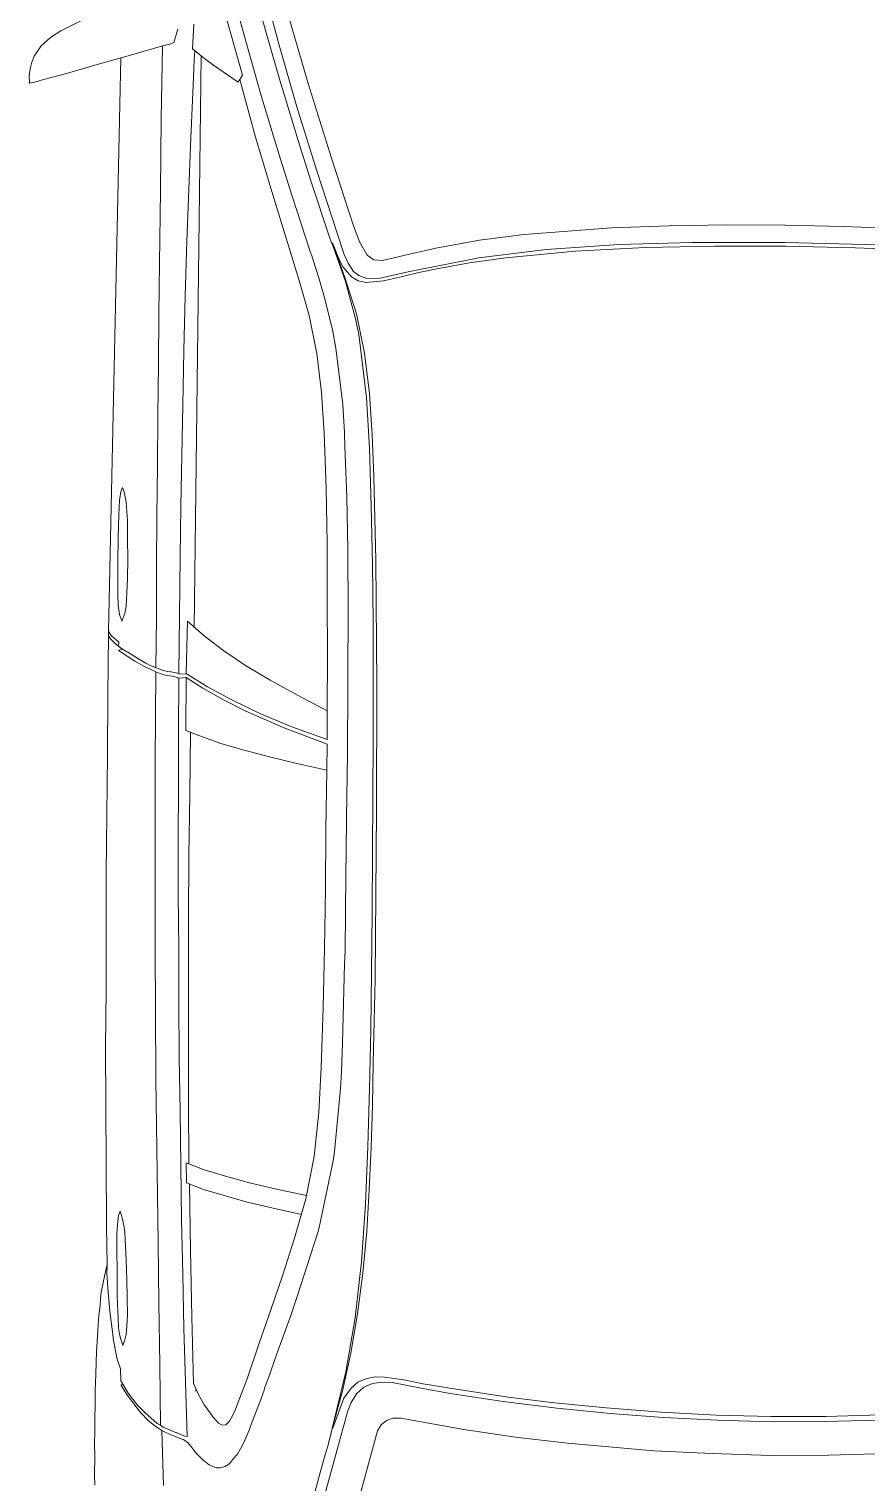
# Model space of a CAD drawing. Header units: inches. Extents: x 13 to 261, y -112 to -47.
# Drawn here: x 195.972 to 197.115, y -70.196 to -68.212 of the extents above; entities that cross this region are included whole.
import ezdxf

# ---------------------------------------------------------------- set-up
doc = ezdxf.new("R2010")
doc.units = ezdxf.units.IN
doc.header["$MEASUREMENT"] = 0
doc.layers.add('AUTOS', color=6, linetype='Continuous', lineweight=20)

msp = doc.modelspace()

# ---------------------------------------------------------------- linework, layer by layer
at = {"layer": 'AUTOS', "linetype": 'Continuous'}
for p, q in [((196.313, -68.2338), (196.2795, -68.1099)), ((196.2746, -68.1419), (196.2961, -68.2201)), ((196.3312, -68.2131), (196.3135, -68.1488)), ((196.2493, -68.1621), (196.2709, -68.2398)), ((196.0569, -68.1932), (196.0152, -68.2142)), ((196.2414, -68.1975), (196.263, -68.2747)), ((196.0011, -68.2235), (196.0152, -68.2142)), ((196.1747, -68.2122), (196.1695, -68.2301)), ((196.1949, -68.2389), (196.1968, -68.2054)), ((196.3528, -68.2863), (196.3312, -68.2131)), ((195.9788, -68.2488), (195.9884, -68.2349)), ((195.9884, -68.2349), (196.0011, -68.2235)), ((196.1103, -68.2474), (196.1559, -68.2344)), ((196.1539, -68.2354), (196.1522, -68.3339)), ((196.1559, -68.2344), (196.162, -68.233)), ((196.162, -68.233), (196.165, -68.232)), ((196.165, -68.232), (196.1695, -68.2301)), ((196.1949, -68.2389), (196.2043, -68.2465)), ((196.2961, -68.2201), (196.3139, -68.2818)), ((196.3374, -68.3181), (196.313, -68.2338)), ((195.9757, -68.2572), (195.9735, -68.2662)), ((195.9788, -68.2488), (195.9757, -68.2572)), ((196.0646, -68.2603), (196.1103, -68.2474)), ((196.0972, -68.2512), (196.0802, -69.0336)), ((196.1972, -68.2544), (196.1958, -68.2884)), ((196.1979, -68.2414), (196.1972, -68.2544)), ((196.2068, -68.2485), (196.1973, -69.029)), ((196.2043, -68.2465), (196.2112, -68.2521)), ((196.2112, -68.2521), (196.2221, -68.2602)), ((196.2709, -68.2398), (196.2881, -68.301)), ((195.9735, -68.2662), (195.9719, -68.2757)), ((195.9719, -68.2757), (195.9723, -68.2852)), ((195.9914, -68.2809), (196.0019, -68.2781)), ((196.0019, -68.2781), (196.0195, -68.2733)), ((196.0195, -68.2733), (196.0646, -68.2603)), ((196.2221, -68.2602), (196.2573, -68.2842)), ((196.2573, -68.2842), (196.263, -68.2747)), ((195.9723, -68.2852), (195.9718, -68.2857)), ((195.9718, -68.2857), (195.9743, -68.2852)), ((195.9743, -68.2852), (195.9773, -68.2848)), ((195.9773, -68.2848), (195.9828, -68.2833)), ((195.9828, -68.2833), (195.9914, -68.2809)), ((196.1958, -68.2884), (196.1924, -68.3604)), ((196.2594, -68.2802), (196.2608, -68.2857)), ((196.2608, -68.2857), (196.2809, -68.3595)), ((196.3139, -68.2818), (196.3389, -68.3642)), ((196.3846, -68.3882), (196.3528, -68.2863)), ((196.2881, -68.301), (196.3127, -68.3823)), ((196.3639, -68.404), (196.3374, -68.3181)), ((196.1522, -68.3339), (196.151, -68.4329)), ((196.1924, -68.3604), (196.1896, -68.4308)), ((196.2809, -68.3595), (196.303, -68.4337)), ((196.3389, -68.3642), (196.3567, -68.4204)), ((196.3127, -68.3823), (196.3305, -68.4386)), ((196.414, -68.4791), (196.3846, -68.3882)), ((196.3924, -68.4903), (196.3639, -68.404)), ((196.151, -68.4329), (196.1498, -68.5319)), ((196.1896, -68.4308), (196.1872, -68.5013)), ((196.303, -68.4337), (196.3261, -68.509)), ((196.3567, -68.4204), (196.3823, -68.4972)), ((196.3305, -68.4386), (196.3555, -68.5154)), ((196.3823, -68.4972), (196.3837, -68.5007)), ((196.402, -68.5194), (196.3924, -68.4903)), ((196.4227, -68.5022), (196.414, -68.4791)), ((196.6473, -68.4924), (196.5867, -68.5002)), ((196.7665, -68.4834), (196.6473, -68.4924)), ((196.8455, -68.4803), (196.7665, -68.4834)), ((196.925, -68.4793), (196.8455, -68.4803)), ((197.004, -68.4797), (196.925, -68.4793)), ((197.004, -68.4797), (197.083, -68.4812)), ((197.083, -68.4812), (197.1625, -68.4842)), ((196.1872, -68.5013), (196.1848, -68.5763)), ((196.3261, -68.509), (196.3406, -68.5552)), ((196.3555, -68.5154), (196.3565, -68.5184)), ((196.3837, -68.5007), (196.3842, -68.5022)), ((196.3842, -68.5022), (196.3866, -68.5087)), ((196.4026, -68.5509), (196.3857, -68.5037)), ((196.3949, -68.5263), (196.3857, -68.5037)), ((196.3866, -68.5087), (196.4036, -68.5565)), ((196.433, -68.5203), (196.4227, -68.5022)), ((196.5271, -68.511), (196.491, -68.519)), ((196.5867, -68.5002), (196.5271, -68.511)), ((196.5271, -68.511), (196.5271, -68.511)), ((196.6776, -68.5128), (196.5855, -68.5242)), ((196.7171, -68.5148), (196.6225, -68.5241)), ((196.7767, -68.506), (196.6776, -68.5128)), ((196.8126, -68.5099), (196.7171, -68.5148)), ((196.8762, -68.5032), (196.7767, -68.506)), ((196.9077, -68.5081), (196.8126, -68.5099)), ((197.0037, -68.5032), (196.8762, -68.5032)), ((196.9082, -68.5081), (196.9077, -68.5081)), ((197.0032, -68.5082), (196.9082, -68.5081)), ((197.0037, -68.5082), (197.0032, -68.5082)), ((197.0037, -68.5032), (197.1312, -68.5063)), ((197.0037, -68.5082), (197.0042, -68.5082)), ((197.0042, -68.5082), (197.0992, -68.5104)), ((197.0992, -68.5104), (197.0997, -68.5104)), ((197.0997, -68.5104), (197.1946, -68.5146)), ((196.1498, -68.5319), (196.149, -68.6009)), ((196.3565, -68.5184), (196.357, -68.5199)), ((196.357, -68.5199), (196.3594, -68.5269)), ((196.3594, -68.5269), (196.3594, -68.5274)), ((196.3594, -68.5274), (196.3671, -68.5515)), ((196.4003, -68.5369), (196.3949, -68.5263)), ((196.4116, -68.5501), (196.4003, -68.5369)), ((196.4074, -68.5315), (196.402, -68.5194)), ((196.4147, -68.5426), (196.4074, -68.5315)), ((196.4424, -68.5269), (196.433, -68.5203)), ((196.4539, -68.5276), (196.4424, -68.5269)), ((196.491, -68.519), (196.4539, -68.5276)), ((196.5855, -68.5242), (196.4867, -68.5435)), ((196.5729, -68.531), (196.5283, -68.539)), ((196.6225, -68.5241), (196.5729, -68.531)), ((196.3406, -68.5552), (196.354, -68.6029)), ((196.3671, -68.5515), (196.3729, -68.5706)), ((196.4185, -68.6006), (196.4026, -68.5509)), ((196.4036, -68.5565), (196.4174, -68.6076)), ((196.4211, -68.5557), (196.4116, -68.5501)), ((196.4217, -68.5482), (196.4147, -68.5426)), ((196.432, -68.5578), (196.4211, -68.5557)), ((196.4326, -68.5523), (196.4217, -68.5482)), ((196.4556, -68.5556), (196.432, -68.5578)), ((196.4511, -68.552), (196.4326, -68.5523)), ((196.4867, -68.5435), (196.4511, -68.552)), ((196.4796, -68.5499), (196.4556, -68.5556)), ((196.5037, -68.5442), (196.4796, -68.5499)), ((196.5283, -68.539), (196.5037, -68.5442)), ((196.1848, -68.5763), (196.1829, -68.6508)), ((196.3729, -68.5706), (196.3753, -68.5801)), ((196.3753, -68.5801), (196.3858, -68.6222)), ((196.149, -68.6009), (196.1482, -68.6699)), ((196.354, -68.6029), (196.3644, -68.6545)), ((196.4174, -68.6076), (196.4217, -68.6287)), ((196.4294, -68.6543), (196.4185, -68.6006)), ((196.3858, -68.6222), (196.3862, -68.6247)), ((196.3862, -68.6247), (196.3904, -68.6473)), ((196.4217, -68.6287), (196.4321, -68.7148)), ((196.1829, -68.6508), (196.1815, -68.7253)), ((196.3644, -68.6545), (196.3707, -68.7081)), ((196.3904, -68.6473), (196.4, -68.7244)), ((196.4362, -68.7094), (196.4294, -68.6543)), ((196.1482, -68.6699), (196.1473, -68.7389)), ((196.3707, -68.7081), (196.3745, -68.7636)), ((196.4321, -68.7148), (196.4363, -68.7839)), ((196.44, -68.7659), (196.4362, -68.7094)), ((196.1815, -68.7253), (196.1801, -68.7943)), ((196.4, -68.7244), (196.4008, -68.7399)), ((196.1473, -68.7389), (196.147, -68.8079)), ((196.4008, -68.7399), (196.4021, -68.7625)), ((196.3745, -68.7636), (196.3771, -68.8387)), ((196.4021, -68.7625), (196.4028, -68.782)), ((196.4423, -68.8224), (196.44, -68.7659)), ((196.1801, -68.7943), (196.1788, -68.8632)), ((196.4028, -68.782), (196.4055, -68.8505)), ((196.4363, -68.7839), (196.4388, -68.8629)), ((196.147, -68.8079), (196.1461, -68.8769)), ((196.4436, -68.8795), (196.4423, -68.8224)), ((196.0942, -68.8747), (196.0954, -68.8547)), ((196.0954, -68.8547), (196.097, -68.8433)), ((196.097, -68.8433), (196.0994, -68.8375)), ((196.0994, -68.8375), (196.1015, -68.8433)), ((196.1015, -68.8433), (196.1044, -68.8578)), ((196.3771, -68.8387), (196.3787, -68.9142)), ((196.4055, -68.8505), (196.4066, -68.922)), ((196.0933, -68.9067), (196.0942, -68.8747)), ((196.1044, -68.8578), (196.1061, -68.8829)), ((196.1788, -68.8632), (196.178, -68.9322)), ((196.4388, -68.8629), (196.4404, -68.9424)), ((196.1061, -68.8829), (196.1063, -68.9084)), ((196.1461, -68.8769), (196.1458, -68.9459)), ((196.4449, -68.9365), (196.4436, -68.8795)), ((196.0929, -68.9392), (196.0933, -68.9067)), ((196.1063, -68.9084), (196.1064, -68.9344)), ((196.3787, -68.9142), (196.3788, -68.9902)), ((196.178, -68.9322), (196.177, -69.0122)), ((196.4066, -68.922), (196.4071, -69.0075)), ((196.0928, -68.9832), (196.0929, -68.9392)), ((196.1064, -68.9344), (196.1061, -68.9624)), ((196.1458, -68.9459), (196.1455, -69.0149)), ((196.4404, -68.9424), (196.4414, -69.0219)), ((196.4457, -68.9935), (196.4449, -68.9365)), ((196.1061, -68.9624), (196.1048, -68.9899)), ((196.0932, -68.9982), (196.0928, -68.9832)), ((196.1048, -68.9899), (196.1041, -68.9999)), ((196.3788, -68.9902), (196.3789, -69.0662)), ((196.4461, -69.0505), (196.4457, -68.9935)), ((196.095, -69.0107), (196.0932, -68.9982)), ((196.0984, -69.0201), (196.095, -69.0107)), ((196.1025, -69.0093), (196.0984, -69.0201)), ((196.1041, -68.9999), (196.1025, -69.0093)), ((196.177, -69.0122), (196.176, -69.0917)), ((196.4071, -69.0075), (196.407, -69.0925)), ((196.1455, -69.0149), (196.1446, -69.0838)), ((196.1879, -69.0199), (196.186, -69.0914)), ((196.1879, -69.0199), (196.2107, -69.0401)), ((196.4414, -69.0219), (196.4414, -69.1015)), ((196.0802, -69.0391), (196.0792, -69.1206)), ((196.0802, -69.0336), (196.0802, -69.0361)), ((196.0802, -69.0336), (196.0837, -69.0396)), ((196.0802, -69.0361), (196.0802, -69.0366)), ((196.0802, -69.0361), (196.0802, -69.0391)), ((196.0802, -69.0361), (196.0802, -69.0376)), ((196.0802, -69.0376), (196.0802, -69.0386)), ((196.0802, -69.0386), (196.0802, -69.0396)), ((196.0802, -69.0396), (196.0831, -69.0441)), ((196.0831, -69.0441), (196.089, -69.0502)), ((196.0837, -69.0396), (196.0941, -69.0487)), ((196.089, -69.0502), (196.0989, -69.0583)), ((196.0941, -69.0487), (196.094, -69.0547)), ((196.2107, -69.0401), (196.2374, -69.0605)), ((196.4464, -69.1075), (196.4461, -69.0505)), ((196.0989, -69.0583), (196.0939, -69.0602)), ((196.1058, -69.0679), (196.0939, -69.0602)), ((196.1029, -69.0603), (196.094, -69.0547)), ((196.1039, -69.0609), (196.1029, -69.0603)), ((196.1054, -69.0619), (196.1039, -69.0609)), ((196.1064, -69.0624), (196.1054, -69.0619)), ((196.1162, -69.0745), (196.1058, -69.0679)), ((196.1203, -69.0711), (196.1064, -69.0624)), ((196.1312, -69.0772), (196.1203, -69.0711)), ((196.2374, -69.0605), (196.2672, -69.0803)), ((196.3789, -69.0662), (196.3784, -69.1422)), ((196.1292, -69.0817), (196.1162, -69.0745)), ((196.1446, -69.0893), (196.1292, -69.0817)), ((196.1372, -69.0803), (196.1312, -69.0772)), ((196.1412, -69.0818), (196.1372, -69.0803)), ((196.1431, -69.0828), (196.1412, -69.0818)), ((196.1446, -69.0838), (196.1431, -69.0828)), ((196.1446, -69.0893), (196.1441, -69.2114)), ((196.1451, -69.0839), (196.1446, -69.0838)), ((196.1515, -69.0919), (196.1446, -69.0893)), ((196.1551, -69.0875), (196.1451, -69.0839)), ((196.1595, -69.094), (196.1515, -69.0919)), ((196.1606, -69.0885), (196.1551, -69.0875)), ((196.1646, -69.0891), (196.1606, -69.0885)), ((196.1656, -69.0891), (196.1646, -69.0891)), ((196.1706, -69.0902), (196.1656, -69.0891)), ((196.1745, -69.0912), (196.1706, -69.0902)), ((196.1765, -69.0917), (196.1745, -69.0912)), ((196.1875, -69.0924), (196.176, -69.0917)), ((196.186, -69.0914), (196.1875, -69.0924)), ((196.1875, -69.0924), (196.2153, -69.1097)), ((196.2672, -69.0803), (196.3009, -69.1007)), ((196.407, -69.0925), (196.4069, -69.108)), ((196.1675, -69.0951), (196.1595, -69.094)), ((196.1745, -69.0967), (196.1675, -69.0951)), ((196.1745, -69.0972), (196.1745, -69.0967)), ((196.176, -69.0977), (196.1745, -69.0972)), ((196.176, -69.0977), (196.1756, -69.1717)), ((196.186, -69.0969), (196.176, -69.0977)), ((196.186, -69.0969), (196.1856, -69.1694)), ((196.186, -69.0969), (196.2088, -69.1116)), ((196.2088, -69.1116), (196.2361, -69.127)), ((196.2153, -69.1097), (196.2486, -69.1276)), ((196.3009, -69.1007), (196.3382, -69.1212)), ((196.4069, -69.108), (196.4062, -69.201)), ((196.4414, -69.1015), (196.4415, -69.1805)), ((196.4462, -69.1645), (196.4464, -69.1075)), ((196.0792, -69.1206), (196.0787, -69.2021)), ((196.2361, -69.127), (196.2669, -69.1423)), ((196.2486, -69.1276), (196.2869, -69.1461)), ((196.3382, -69.1212), (196.3784, -69.1422)), ((196.2669, -69.1423), (196.3187, -69.165)), ((196.2869, -69.1461), (196.3302, -69.1641)), ((196.3784, -69.1422), (196.3785, -69.1817)), ((196.1756, -69.1717), (196.1757, -69.2452)), ((196.1856, -69.1694), (196.2085, -69.1781)), ((196.3187, -69.165), (196.3784, -69.1877)), ((196.3302, -69.1641), (196.3785, -69.1817)), ((196.446, -69.2215), (196.4462, -69.1645)), ((196.191, -69.2564), (196.1921, -69.1724)), ((196.2085, -69.1781), (196.2349, -69.1875)), ((196.2349, -69.1875), (196.2653, -69.1963)), ((196.3784, -69.1877), (196.378, -69.2232)), ((196.4415, -69.1805), (196.441, -69.26)), ((196.0787, -69.2021), (196.0777, -69.2841)), ((196.1441, -69.2114), (196.144, -69.2994)), ((196.2653, -69.1963), (196.2997, -69.2052)), ((196.2997, -69.2052), (196.3371, -69.2142)), ((196.4062, -69.201), (196.4052, -69.289)), ((196.3371, -69.2142), (196.378, -69.2232)), ((196.378, -69.2232), (196.377, -69.3042)), ((196.4458, -69.2785), (196.446, -69.2215)), ((196.1757, -69.2452), (196.1753, -69.3192)), ((196.19, -69.3404), (196.191, -69.2564)), ((196.441, -69.26), (196.4406, -69.3355)), ((196.0777, -69.2841), (196.0772, -69.3636)), ((196.4052, -69.289), (196.4046, -69.335)), ((196.4456, -69.3355), (196.4458, -69.2785)), ((196.144, -69.2994), (196.1439, -69.3874)), ((196.377, -69.3042), (196.3765, -69.3857)), ((196.1753, -69.3192), (196.1754, -69.3932)), ((196.1895, -69.4244), (196.19, -69.3404)), ((196.4046, -69.335), (196.4042, -69.3655)), ((196.4406, -69.3355), (196.4401, -69.419)), ((196.4449, -69.393), (196.4456, -69.3355)), ((196.0772, -69.3636), (196.0768, -69.4431)), ((196.4042, -69.366), (196.403, -69.47)), ((196.4042, -69.3655), (196.4042, -69.366)), ((196.1439, -69.3874), (196.144, -69.4689)), ((196.3765, -69.3857), (196.375, -69.4667)), ((196.1754, -69.3932), (196.176, -69.4673)), ((196.4447, -69.451), (196.4449, -69.393)), ((196.1895, -69.5084), (196.1895, -69.4244)), ((196.4401, -69.419), (196.4391, -69.4985)), ((196.0768, -69.4431), (196.0768, -69.5221)), ((196.144, -69.4689), (196.1445, -69.5504)), ((196.176, -69.4673), (196.1761, -69.5413)), ((196.375, -69.4667), (196.373, -69.5477)), ((196.403, -69.47), (196.4022, -69.4875)), ((196.444, -69.5085), (196.4447, -69.451)), ((196.4022, -69.4875), (196.3994, -69.5955)), ((196.1895, -69.5924), (196.1895, -69.5084)), ((196.4391, -69.4985), (196.4381, -69.578)), ((196.4428, -69.566), (196.444, -69.5085)), ((196.0768, -69.5221), (196.0763, -69.6016)), ((196.1761, -69.5413), (196.1767, -69.6153)), ((196.373, -69.5477), (196.3705, -69.6291)), ((196.1445, -69.5504), (196.1448, -69.6449)), ((196.4416, -69.6235), (196.4428, -69.566)), ((196.4381, -69.578), (196.4362, -69.6574)), ((196.0763, -69.6016), (196.0764, -69.6811)), ((196.1894, -69.6769), (196.1895, -69.5924)), ((196.3994, -69.5955), (196.398, -69.635)), ((196.1767, -69.6153), (196.1778, -69.6893)), ((196.4404, -69.681), (196.4416, -69.6235)), ((196.1448, -69.6449), (196.1462, -69.7399)), ((196.3705, -69.6291), (196.3673, -69.6901)), ((196.398, -69.635), (196.3967, -69.658)), ((196.3967, -69.658), (196.3886, -69.7439)), ((196.4362, -69.6574), (196.4342, -69.7369)), ((196.0764, -69.6811), (196.0769, -69.7606)), ((196.1899, -69.7609), (196.1894, -69.6769)), ((196.4387, -69.7385), (196.4404, -69.681)), ((196.1778, -69.6893), (196.1789, -69.7633)), ((196.3673, -69.6901), (196.361, -69.7505)), ((196.1462, -69.7399), (196.1481, -69.8679)), ((196.3886, -69.7439), (196.387, -69.7568)), ((196.4342, -69.7369), (196.4308, -69.8159)), ((196.436, -69.7959), (196.4387, -69.7385)), ((196.0769, -69.7606), (196.0774, -69.8401)), ((196.1789, -69.7633), (196.18, -69.8373)), ((196.2108, -69.7687), (196.1864, -69.7594)), ((196.1864, -69.7594), (196.1866, -69.7864)), ((196.361, -69.7505), (196.3493, -69.8084)), ((196.387, -69.7568), (196.3679, -69.8476)), ((196.21, -69.7957), (196.1866, -69.7864)), ((196.2397, -69.7776), (196.2108, -69.7687)), ((196.2726, -69.7865), (196.2397, -69.7776)), ((196.3095, -69.7954), (196.2726, -69.7865)), ((196.1906, -69.788), (196.192, -69.879)), ((196.2379, -69.804), (196.21, -69.7957)), ((196.2693, -69.8129), (196.2379, -69.804)), ((196.3504, -69.8039), (196.3095, -69.7954)), ((196.4328, -69.8529), (196.436, -69.7959)), ((196.096, -69.8254), (196.094, -69.8313)), ((196.099, -69.8344), (196.096, -69.8254)), ((196.3047, -69.8213), (196.2693, -69.8129)), ((196.3436, -69.8298), (196.3047, -69.8213)), ((196.3493, -69.8084), (196.3342, -69.8622)), ((196.4308, -69.8159), (196.4253, -69.8943)), ((196.0774, -69.8401), (196.0774, -69.8461)), ((196.0774, -69.8461), (196.0782, -69.8981)), ((196.0774, -69.8461), (196.0774, -69.8466)), ((196.0924, -69.8433), (196.0917, -69.8558)), ((196.094, -69.8313), (196.0924, -69.8433)), ((196.1009, -69.8449), (196.099, -69.8344)), ((196.1023, -69.8539), (196.1009, -69.8449)), ((196.18, -69.8373), (196.1816, -69.9114)), ((196.0917, -69.8558), (196.0915, -69.8768)), ((196.1031, -69.8649), (196.1023, -69.8539)), ((196.1043, -69.8919), (196.1031, -69.8649)), ((196.3342, -69.8622), (196.3181, -69.912)), ((196.3658, -69.8546), (196.3377, -69.9418)), ((196.3679, -69.8476), (196.3658, -69.8546)), ((196.4271, -69.9098), (196.4328, -69.8529)), ((196.0915, -69.8768), (196.0921, -69.9093)), ((196.1481, -69.8679), (196.1491, -69.951)), ((196.1481, -69.8679), (196.1491, -69.951)), ((196.192, -69.879), (196.1939, -69.9695)), ((196.0735, -69.921), (196.0766, -69.9056)), ((196.0766, -69.9056), (196.0782, -69.8981)), ((196.0782, -69.9036), (196.0781, -69.9071)), ((196.0782, -69.8981), (196.0782, -69.9006)), ((196.0782, -69.9006), (196.0782, -69.9036)), ((196.105, -69.9189), (196.1043, -69.8919)), ((196.4253, -69.8943), (196.4169, -69.9707)), ((196.0703, -69.9365), (196.0735, -69.921)), ((196.0781, -69.9071), (196.0781, -69.9101)), ((196.0781, -69.9101), (196.0785, -69.9156)), ((196.0785, -69.9156), (196.0789, -69.9231)), ((196.0789, -69.9231), (196.0793, -69.9306)), ((196.0921, -69.9093), (196.0922, -69.9418)), ((196.1057, -69.9429), (196.105, -69.9189)), ((196.1816, -69.9114), (196.1832, -69.9854)), ((196.3181, -69.912), (196.3015, -69.9598)), ((196.4199, -69.9653), (196.4271, -69.9098)), ((196.0686, -69.9535), (196.0692, -69.9455)), ((196.0692, -69.9455), (196.0697, -69.9395)), ((196.0697, -69.9395), (196.0703, -69.9365)), ((196.0697, -69.939), (196.0697, -69.9395)), ((196.082, -69.9617), (196.0793, -69.9306)), ((196.0922, -69.9418), (196.0933, -69.9718)), ((196.1059, -69.9669), (196.1057, -69.9429)), ((196.3377, -69.9418), (196.3357, -69.9472)), ((196.0669, -69.9675), (196.0686, -69.9535)), ((196.0861, -69.9937), (196.082, -69.9617)), ((196.1491, -69.951), (196.1501, -70.0345)), ((196.1491, -69.951), (196.1501, -70.0345)), ((196.3015, -69.9598), (196.2854, -70.0066)), ((196.3284, -69.9691), (196.3331, -69.9552)), ((196.3331, -69.9552), (196.3351, -69.9497)), ((196.3356, -69.9477), (196.3351, -69.9497)), ((196.3357, -69.9472), (196.3356, -69.9477)), ((196.4108, -70.0192), (196.4199, -69.9653)), ((196.065, -69.9959), (196.0662, -69.9805)), ((196.0662, -69.9805), (196.0669, -69.9675)), ((196.0933, -69.9718), (196.0937, -69.9843)), ((196.0937, -69.9843), (196.0956, -69.9953)), ((196.1041, -69.9934), (196.1052, -69.9824)), ((196.1052, -69.9824), (196.1059, -69.9669)), ((196.1832, -69.9854), (196.1853, -70.0589)), ((196.1939, -69.9695), (196.1963, -70.0605)), ((196.3212, -69.9886), (196.3284, -69.9691)), ((196.4169, -69.9707), (196.404, -70.0446)), ((196.0638, -70.0169), (196.065, -69.9959)), ((196.087, -70.0017), (196.0861, -69.9937)), ((196.0922, -70.0273), (196.087, -70.0017)), ((196.0956, -69.9953), (196.0996, -70.0086)), ((196.0996, -70.0086), (196.1025, -70.0009)), ((196.1025, -70.0009), (196.1041, -69.9934)), ((196.3139, -70.0085), (196.3175, -69.999)), ((196.3175, -69.999), (196.318, -69.9975)), ((196.318, -69.9975), (196.3212, -69.9886)), ((196.0629, -70.0474), (196.0638, -70.0169)), ((196.2854, -70.0066), (196.2699, -70.0529)), ((196.3072, -70.0279), (196.3139, -70.0085)), ((196.3997, -70.071), (196.4108, -70.0192)), ((196.0965, -70.0403), (196.0922, -70.0273)), ((196.0965, -70.0403), (196.0968, -70.0568)), ((196.1501, -70.0345), (196.1511, -70.1175)), ((196.1501, -70.0345), (196.1511, -70.1175)), ((196.3004, -70.0478), (196.3072, -70.0279)), ((196.404, -70.0446), (196.3855, -70.1219)), ((196.0621, -70.0709), (196.0629, -70.0474)), ((196.1071, -70.0735), (196.0968, -70.0568)), ((196.0993, -70.0614), (196.0977, -70.0629)), ((196.0977, -70.0629), (196.0977, -70.0634)), ((196.1061, -70.077), (196.0977, -70.0634)), ((196.1853, -70.0589), (196.1874, -70.1329)), ((196.2006, -70.0706), (196.1963, -70.0605)), ((196.2699, -70.0529), (196.2533, -70.0957)), ((196.2932, -70.0667), (196.3004, -70.0478)), ((196.4203, -70.0588), (196.4112, -70.0667)), ((196.4314, -70.0539), (196.4203, -70.0588)), ((196.4403, -70.0605), (196.4287, -70.0654)), ((196.4439, -70.0516), (196.4314, -70.0539)), ((196.4533, -70.0587), (196.4403, -70.0605)), ((196.4569, -70.0517), (196.4439, -70.0516)), ((196.4673, -70.0593), (196.4533, -70.0587)), ((196.4834, -70.0555), (196.4569, -70.0517)), ((196.5067, -70.0668), (196.4673, -70.0593)), ((196.5098, -70.0609), (196.4834, -70.0555)), ((196.5572, -70.0689), (196.5098, -70.0609)), ((196.0619, -70.0929), (196.062, -70.0809)), ((196.062, -70.0809), (196.0621, -70.0709)), ((196.1238, -70.1002), (196.1061, -70.077)), ((196.1199, -70.0901), (196.1071, -70.0735)), ((196.1997, -70.0681), (196.1986, -70.0711)), ((196.2026, -70.0746), (196.2006, -70.0706)), ((196.2075, -70.0837), (196.2026, -70.0746)), ((196.2109, -70.0897), (196.2075, -70.0837)), ((196.2865, -70.0861), (196.2927, -70.0697)), ((196.2927, -70.0697), (196.2932, -70.0667)), ((196.3855, -70.1219), (196.3997, -70.071)), ((196.4015, -70.0805), (196.3865, -70.1214)), ((196.4112, -70.0667), (196.4015, -70.0805)), ((196.4186, -70.0747), (196.4115, -70.0862)), ((196.4287, -70.0654), (196.4186, -70.0747)), ((196.5466, -70.0743), (196.5067, -70.0668)), ((196.619, -70.0852), (196.5466, -70.0743)), ((196.6261, -70.0793), (196.5572, -70.0689)), ((196.6919, -70.0941), (196.619, -70.0852)), ((196.6845, -70.0865), (196.6261, -70.0793)), ((196.0616, -70.1134), (196.0617, -70.1049)), ((196.0617, -70.1049), (196.0619, -70.0929)), ((196.1204, -70.0906), (196.1199, -70.0901)), ((196.1303, -70.1007), (196.1204, -70.0906)), ((196.1342, -70.1108), (196.1238, -70.1002)), ((196.1422, -70.1109), (196.1303, -70.1007)), ((196.2124, -70.0917), (196.2109, -70.0897)), ((196.2109, -70.0897), (196.2109, -70.0897)), ((196.2208, -70.1033), (196.2124, -70.0917)), ((196.2227, -70.1059), (196.2208, -70.1033)), ((196.2492, -70.1047), (196.2451, -70.1121)), ((196.2533, -70.0957), (196.2492, -70.1047)), ((196.2792, -70.1056), (196.2865, -70.0861)), ((196.4063, -70.0991), (196.4027, -70.1126)), ((196.4115, -70.0862), (196.4063, -70.0991)), ((196.7594, -70.0939), (196.6845, -70.0865)), ((196.7648, -70.1015), (196.6919, -70.0941)), ((196.8343, -70.0998), (196.7594, -70.0939)), ((196.8378, -70.1068), (196.7648, -70.1015)), ((196.9093, -70.1037), (196.8343, -70.0998)), ((196.9843, -70.1056), (196.9093, -70.1037)), ((197.0593, -70.1055), (197.1343, -70.1034)), ((196.0614, -70.1274), (196.0616, -70.1134)), ((196.1431, -70.1179), (196.1342, -70.1108)), ((196.1466, -70.1149), (196.1422, -70.1109)), ((196.1475, -70.121), (196.1431, -70.1179)), ((196.1511, -70.1175), (196.1466, -70.1149)), ((196.153, -70.1245), (196.1475, -70.121)), ((196.155, -70.1201), (196.1511, -70.1175)), ((196.153, -70.1245), (196.1551, -70.1996)), ((196.1555, -70.1261), (196.153, -70.1245)), ((196.1635, -70.1237), (196.155, -70.1201)), ((196.173, -70.1278), (196.1635, -70.1237)), ((196.2227, -70.1059), (196.2272, -70.1109)), ((196.2227, -70.1059), (196.2227, -70.1059)), ((196.2301, -70.1145), (196.2272, -70.1109)), ((196.2351, -70.1175), (196.2301, -70.1145)), ((196.2401, -70.1171), (196.2351, -70.1175)), ((196.2451, -70.1121), (196.2401, -70.1171)), ((196.2694, -70.1304), (196.272, -70.124)), ((196.272, -70.124), (196.273, -70.1215)), ((196.273, -70.1215), (196.2792, -70.1056)), ((196.384, -70.1283), (196.385, -70.1238)), ((196.3855, -70.1219), (196.385, -70.1238)), ((196.3865, -70.1214), (196.3855, -70.1219)), ((196.4027, -70.1126), (196.399, -70.1255)), ((196.4521, -70.1167), (196.4475, -70.1251)), ((196.4597, -70.1108), (196.4521, -70.1167)), ((196.4687, -70.1079), (196.4597, -70.1108)), ((196.4792, -70.108), (196.4687, -70.1079)), ((196.565, -70.1235), (196.4792, -70.108)), ((196.6354, -70.1339), (196.565, -70.1235)), ((196.9112, -70.1107), (196.8378, -70.1068)), ((196.9842, -70.1126), (196.9112, -70.1107)), ((196.9842, -70.1126), (197.0572, -70.1125)), ((196.9843, -70.1056), (197.0593, -70.1055)), ((197.0572, -70.1125), (197.1307, -70.1104)), ((196.0613, -70.1419), (196.0614, -70.1274)), ((196.0615, -70.1604), (196.0613, -70.1419)), ((196.1634, -70.1297), (196.1555, -70.1261)), ((196.1659, -70.1307), (196.1634, -70.1297)), ((196.1734, -70.1338), (196.1659, -70.1307)), ((196.174, -70.1278), (196.173, -70.1278)), ((196.1759, -70.1348), (196.1734, -70.1338)), ((196.1809, -70.1309), (196.174, -70.1278)), ((196.1823, -70.1369), (196.1759, -70.1348)), ((196.1844, -70.1324), (196.1809, -70.1309)), ((196.1858, -70.1394), (196.1823, -70.1369)), ((196.1844, -70.1324), (196.1874, -70.1329)), ((196.1883, -70.141), (196.1858, -70.1394)), ((196.1927, -70.146), (196.1883, -70.141)), ((196.2643, -70.1419), (196.2602, -70.1498)), ((196.2643, -70.1419), (196.2694, -70.1304)), ((196.3777, -70.1518), (196.3803, -70.1428)), ((196.3803, -70.1418), (196.384, -70.1283)), ((196.3803, -70.1428), (196.3803, -70.1418)), ((196.3953, -70.139), (196.3917, -70.1524)), ((196.399, -70.1255), (196.3953, -70.139)), ((196.4475, -70.1251), (196.4213, -70.2203)), ((196.7068, -70.1418), (196.6354, -70.1339)), ((196.8242, -70.1522), (196.7068, -70.1418)), ((196.0612, -70.1849), (196.0615, -70.1604)), ((196.1952, -70.1495), (196.1927, -70.146)), ((196.1996, -70.1551), (196.1952, -70.1495)), ((196.1996, -70.1551), (196.1952, -70.1495)), ((196.208, -70.1637), (196.1996, -70.1551)), ((196.2095, -70.1652), (196.208, -70.1637)), ((196.2546, -70.1588), (196.2454, -70.1697)), ((196.2561, -70.1568), (196.2546, -70.1588)), ((196.2602, -70.1498), (196.2561, -70.1568)), ((196.3688, -70.1837), (196.3745, -70.1622)), ((196.3745, -70.1622), (196.3777, -70.1518)), ((196.3917, -70.1524), (196.3754, -70.2122)), ((196.9042, -70.1562), (196.8242, -70.1522)), ((196.9836, -70.1586), (196.9042, -70.1562)), ((196.9836, -70.1586), (197.0631, -70.1581)), ((197.0631, -70.1581), (197.1432, -70.1561)), ((196.211, -70.1667), (196.2095, -70.1652)), ((196.2159, -70.1703), (196.211, -70.1667)), ((196.2174, -70.1713), (196.2159, -70.1703)), ((196.2194, -70.1723), (196.2174, -70.1713)), ((196.2249, -70.1749), (196.2194, -70.1723)), ((196.2269, -70.1754), (196.2249, -70.1749)), ((196.2324, -70.1755), (196.2269, -70.1754)), ((196.2394, -70.1736), (196.2324, -70.1755)), ((196.2409, -70.1726), (196.2394, -70.1736)), ((196.2424, -70.1721), (196.2409, -70.1726)), ((196.2454, -70.1697), (196.2424, -70.1721)), ((196.3688, -70.1837), (196.362, -70.2076)), ((196.0616, -70.1989), (196.0612, -70.1849))]:
    msp.add_line(p, q, dxfattribs=at)
msp.add_point((196.0803, -69.0321), dxfattribs=at)

doc.saveas('drawing.dxf')
